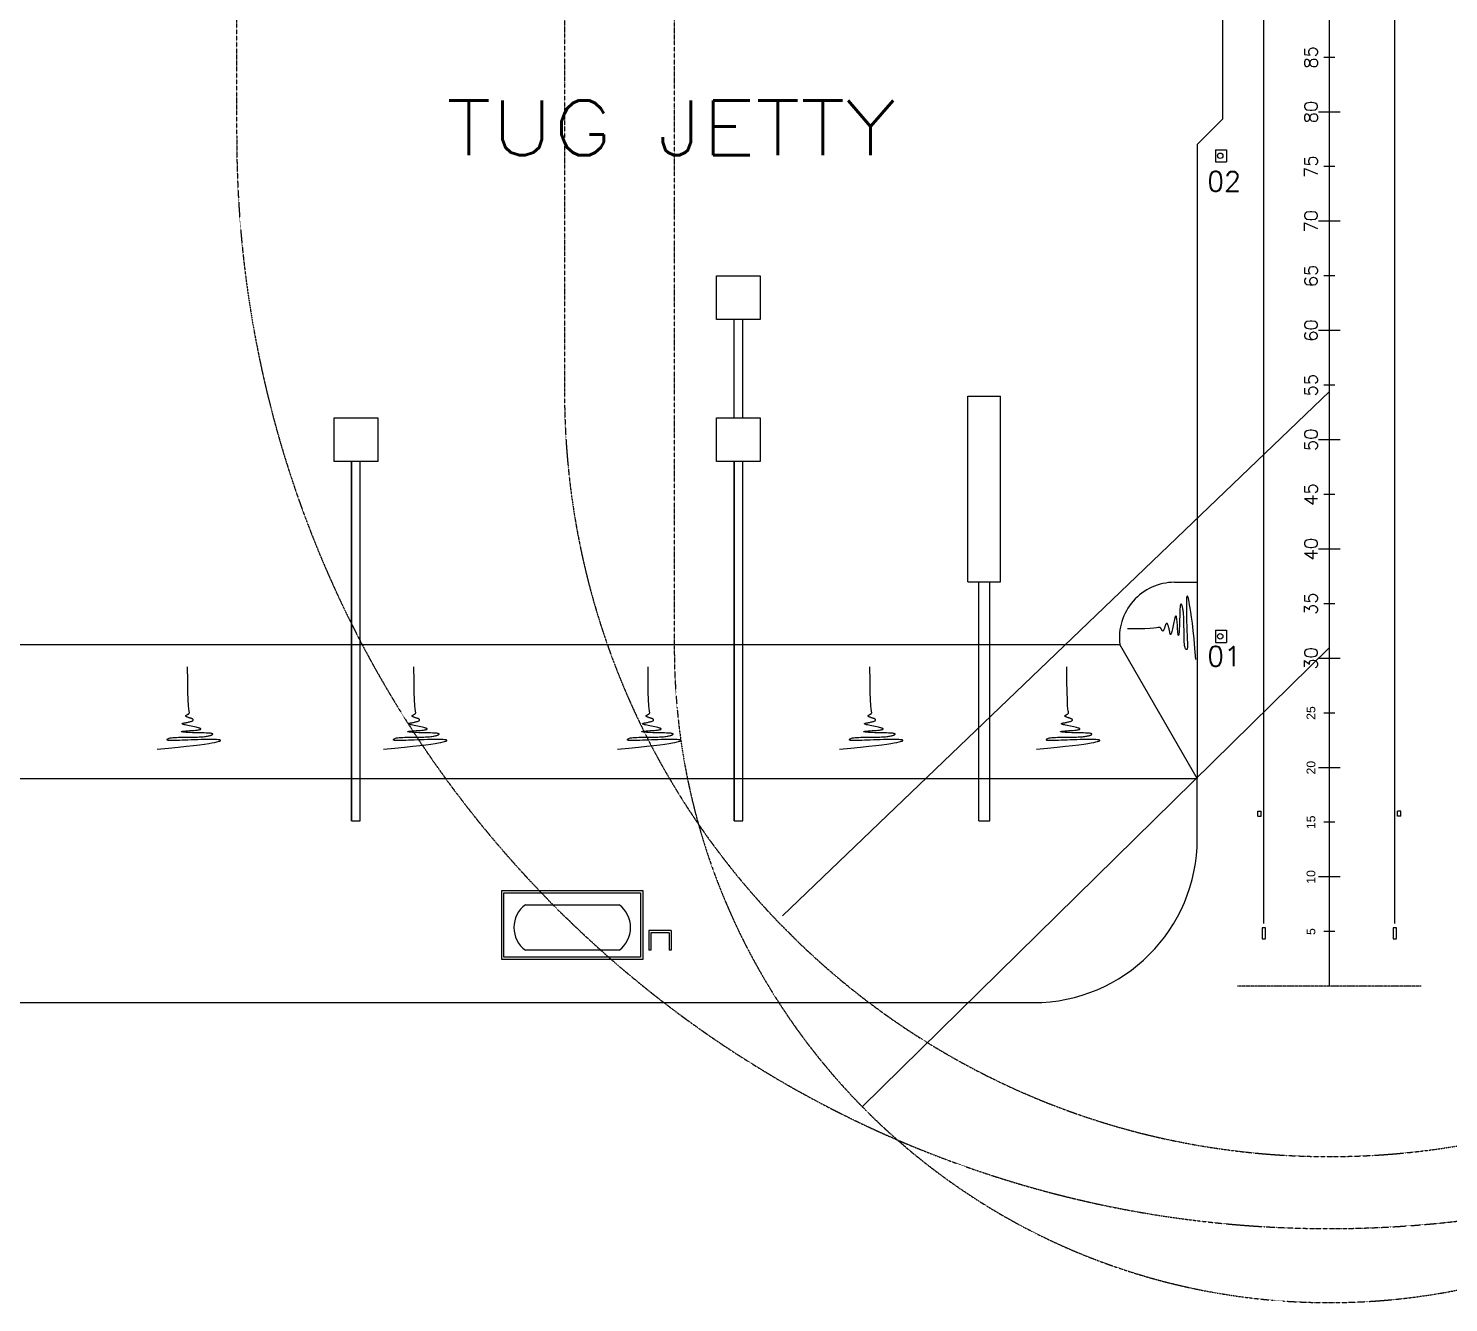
# Model space of a CAD drawing. Header units: inches. Extents: x 2621776591 to 2623670951, y 363331607 to 364354604.
# Drawn here: x 2622425366 to 2622555345, y 363483658 to 363600260 of the extents above; entities that cross this region are included whole.
import ezdxf
from ezdxf.enums import TextEntityAlignment as Align

# ---------------------------------------------------------------- set-up
doc = ezdxf.new("R2010")
doc.units = ezdxf.units.IN
doc.header["$MEASUREMENT"] = 0
doc.linetypes.add('BORDERX2', pattern=[3.5, 1, -0.5, 1, -0.5, 0, -0.5])
doc.linetypes.add('DASHED2', pattern=[0.375, 0.25, -0.125])
for name, color, linetype in [('ANCHOR POINT', 7, 'Continuous'), ('BOLLARD', 1, 'Continuous'), ('Bollard Nos.', 7, 'Continuous'), ('BREAKWATER', 2, 'Continuous'), ('DIM', 8, 'Continuous'), ('PIER', 7, 'Continuous'), ('PLAN', 2, 'Continuous'), ('ROAD', 2, 'Continuous'), ('TEXT2', 1, 'Continuous'), ('TEXT3', 6, 'Continuous')]:
    doc.layers.add(name, color=color, linetype=linetype)
doc.layers.add('CRANE', color=7, linetype='Continuous', true_color=0x7f3f7f)
doc.styles.add('ROMANS', font='romans')
doc.styles.get("Standard").update_dxf_attribs({"font": 'arial.ttf'})

# ---------------------------------------------------------------- blocks, each defined once
blk = doc.blocks.new('BOLLARD')
at = {"layer": 'BOLLARD'}
for p, q in [((-430, 557.5), (580, 557.5)), ((-430, 557.5), (-430, -557.5)), ((580, 557.5), (580, -557.5)), ((-430, -557.5), (580, -557.5))]:
    blk.add_line(p, q, dxfattribs=at)
blk.add_circle((0, 0), 250, dxfattribs=at)
blk = doc.blocks.new('A$C6b66f7a2')
at = {"layer": 'BOLLARD'}
for p in [(2622534444, 363588606), (2622534444, 363544630)]:
    blk.add_blockref('BOLLARD', p, dxfattribs=at)
at = {"layer": 'Bollard Nos.', "style": 'ROMANS'}
for s, p in [('02', (2622533258, 363585369)), ('01', (2622533258, 363541909))]:
    blk.add_text(s, height=1800, dxfattribs=at).set_placement(p)

msp = doc.modelspace()

# ---------------------------------------------------------------- linework, layer by layer
at = {"color": 8, "linetype": 'DASHED2', "ltscale": 5}
msp.add_line((2622552842.6, 363512609.7, 0), (2622536026, 363512609.7, 0), dxfattribs=at)
at = {"color": 8, "elevation": 0}
for points in [[(2622544434.3, 363512609.7), (2622544434.3, 363807609.7)], [(2622544934.3, 363597609.7), (2622543934.3, 363597609.7)], [(2622545434.3, 363592609.7), (2622543434.3, 363592609.7)], [(2622544934.3, 363587609.7), (2622543934.3, 363587609.7)], [(2622545434.3, 363582609.7), (2622543434.3, 363582609.7)], [(2622544934.3, 363577609.7), (2622543934.3, 363577609.7)], [(2622545434.3, 363572609.7), (2622543434.3, 363572609.7)], [(2622544934.3, 363567609.7), (2622543934.3, 363567609.7)], [(2622545434.3, 363562609.7), (2622543434.3, 363562609.7)], [(2622544934.3, 363557609.7), (2622543934.3, 363557609.7)], [(2622545434.3, 363552609.7), (2622543434.3, 363552609.7)], [(2622544934.3, 363547609.7), (2622543934.3, 363547609.7)], [(2622545434.3, 363542609.7), (2622543434.3, 363542609.7)], [(2622544934.3, 363537609.7), (2622543934.3, 363537609.7)], [(2622545434.3, 363532609.7), (2622543434.3, 363532609.7)], [(2622544934.3, 363527609.7), (2622543934.3, 363527609.7)], [(2622545434.3, 363522609.7), (2622543434.3, 363522609.7)], [(2622544934.3, 363517609.7), (2622543934.3, 363517609.7)]]:
    msp.add_lwpolyline(points, dxfattribs=at)
at = {"layer": 'ANCHOR POINT'}
for p, q in [((2622537899.3, 363528179), (2622537899.3, 363528629)), ((2622537899.3, 363528629), (2622538199.3, 363528629)), ((2622537899.3, 363528179), (2622538199.3, 363528179)), ((2622538199.3, 363528179), (2622538199.3, 363528629)), ((2622550969.3, 363528629), (2622550669.3, 363528629)), ((2622550669.3, 363528179), (2622550669.3, 363528629)), ((2622550969.3, 363528179), (2622550669.3, 363528179)), ((2622550969.3, 363528179), (2622550969.3, 363528629))]:
    msp.add_line(p, q, dxfattribs=at)
at = {"layer": 'BREAKWATER'}
for p, q in [((2622530258.1, 363549572.6), (2622532343.8, 363549572.6)), ((2622236109.2, 363543885.5), (2622525258.1, 363543885.5)), ((2622532340.2, 363531617.1), (2622525258.1, 363543885.5)), ((2622295343.8, 363531613.7), (2622532340.2, 363531617.1))]:
    msp.add_line(p, q, dxfattribs=at)
for points in [[(2622532225.4, 363542509.9), (2622532135.1, 363543526), (2622532049, 363544411.3), (2622531967.6, 363545175.5), (2622531891.3, 363545828.3), (2622531820.6, 363546379.6), (2622531756, 363546838.9), (2622531697.9, 363547216.1), (2622531647, 363547521), (2622531603.3, 363547762.7), (2622531566.3, 363547949.1), (2622531535.1, 363548087.2), (2622531508.7, 363548184.3), (2622531486.3, 363548247.7), (2622531467, 363548284.5), (2622531450, 363548302), (2622531434.2, 363548307.3), (2622531419, 363548305.8), (2622531404.6, 363548295), (2622531391, 363548270.4), (2622531378.7, 363548227.7), (2622531367.8, 363548162.5), (2622531358.6, 363548070.3), (2622531351.3, 363547946.7), (2622531346.2, 363547787.4), (2622531343.5, 363547589.7), (2622531343.1, 363547358.1), (2622531344.8, 363547099), (2622531348.4, 363546818.8), (2622531353.9, 363546523.8), (2622531361, 363546220.3), (2622531369.6, 363545914.8), (2622531379.4, 363545613.4), (2622531390.4, 363545322), (2622531401.8, 363545043.7), (2622531413.1, 363544780.8), (2622531423.6, 363544535.8), (2622531432.7, 363544311.2), (2622531439.7, 363544109.4), (2622531444, 363543932.8), (2622531444.9, 363543783.9), (2622531441.9, 363543664.2), (2622531435.3, 363543571.7), (2622531425.3, 363543503.5), (2622531412.4, 363543456.4), (2622531396.8, 363543427.7), (2622531379, 363543414.3), (2622531359.2, 363543413.3), (2622531337.8, 363543421.7), (2622531315.2, 363543437.5), (2622531292, 363543462.2), (2622531268.6, 363543498.2), (2622531245.7, 363543548), (2622531223.9, 363543613.9), (2622531203.6, 363543698.5), (2622531185.5, 363543804.2), (2622531170.2, 363543933.3), (2622531158, 363544087.2), (2622531148.7, 363544262.2), (2622531141.8, 363544453.6), (2622531136.8, 363544656.7), (2622531133.3, 363544866.6), (2622531130.8, 363545078.7), (2622531128.9, 363545288.2), (2622531127.1, 363545490.3), (2622531124.9, 363545681.2), (2622531122.3, 363545860.5), (2622531118.9, 363546028.6), (2622531114.6, 363546186.1), (2622531109.2, 363546333.6), (2622531102.5, 363546471.4), (2622531094.3, 363546600.2), (2622531084.5, 363546720.4), (2622531072.9, 363546832.4), (2622531059.8, 363546936.4), (2622531045.4, 363547032.3), (2622531030.1, 363547120.3), (2622531014.2, 363547200.3), (2622530997.9, 363547272.4), (2622530981.6, 363547336.5), (2622530965.7, 363547392.8), (2622530950.2, 363547441.2), (2622530935.3, 363547482.1), (2622530920.8, 363547515.8), (2622530906.7, 363547542.6), (2622530892.8, 363547562.7), (2622530879.1, 363547576.6), (2622530865.4, 363547584.5), (2622530851.8, 363547586.8), (2622530838.1, 363547583.1), (2622530824.5, 363547571.1), (2622530811.3, 363547547.6), (2622530798.6, 363547509.5), (2622530786.6, 363547453.8), (2622530775.7, 363547377.5), (2622530765.9, 363547277.4), (2622530757.5, 363547150.5), (2622530750.6, 363546995.2), (2622530744.9, 363546815.5), (2622530739.9, 363546616.8), (2622530735.2, 363546404.7), (2622530730.4, 363546184.5), (2622530725, 363545961.8), (2622530718.6, 363545742), (2622530710.7, 363545530.6), (2622530701, 363545332.9), (2622530689.7, 363545153.9), (2622530677.1, 363544998.3), (2622530663.4, 363544871.2), (2622530649, 363544777.2), (2622530634.1, 363544721.2), (2622530619, 363544708.1), (2622530604, 363544742.7), (2622530589.3, 363544827.2), (2622530574.9, 363544953.9), (2622530560.8, 363545112.4), (2622530547, 363545292.1), (2622530533.4, 363545482.8), (2622530520, 363545674), (2622530506.7, 363545855.3), (2622530493.6, 363546016.4), (2622530480.5, 363546149.1), (2622530467.4, 363546254.3), (2622530454.4, 363546335.3), (2622530441.4, 363546395.3), (2622530428.4, 363546437.5), (2622530415.4, 363546465.2), (2622530402.4, 363546481.6), (2622530389.3, 363546489.9), (2622530376.1, 363546492.4), (2622530362.5, 363546487.7), (2622530348.2, 363546473.5), (2622530332.6, 363546447.4), (2622530315.5, 363546407.2), (2622530296.5, 363546350.4), (2622530275.1, 363546274.8), (2622530251.1, 363546177.9), (2622530224.3, 363546059), (2622530195.2, 363545922.5), (2622530164.5, 363545774.5), (2622530133.2, 363545621), (2622530101.9, 363545468), (2622530071.5, 363545321.4), (2622530042.6, 363545187.3), (2622530016.2, 363545071.7), (2622529992.7, 363544979.2), (2622529972.1, 363544908.4), (2622529954, 363544856.9), (2622529938.3, 363544821.9), (2622529924.6, 363544800.8), (2622529912.5, 363544790.9), (2622529902, 363544789.7), (2622529892.5, 363544794.4), (2622529883.9, 363544803), (2622529875.8, 363544815.9), (2622529867.9, 363544833.8), (2622529859.9, 363544857.7), (2622529851.4, 363544888.4), (2622529842.1, 363544927), (2622529831.6, 363544974.1), (2622529819.8, 363545030.8), (2622529806.2, 363545097.3), (2622529791, 363545171.5), (2622529774.6, 363545250.7), (2622529757.2, 363545332.2), (2622529739, 363545413.4), (2622529720.2, 363545491.4), (2622529701.2, 363545563.6), (2622529682.2, 363545627.2), (2622529663.4, 363545680.3), (2622529644.8, 363545723), (2622529626.5, 363545756.1), (2622529608.6, 363545780.6), (2622529591, 363545797.3), (2622529573.9, 363545806.9), (2622529557.1, 363545810.5), (2622529540.9, 363545808.8), (2622529525.1, 363545802.4), (2622529509.6, 363545791.5), (2622529494.4, 363545775.8), (2622529479.2, 363545755.1), (2622529464, 363545729.4), (2622529448.5, 363545698.4), (2622529432.7, 363545661.9), (2622529416.4, 363545619.8), (2622529399.6, 363545572.3), (2622529382.3, 363545520.7), (2622529364.7, 363545466.6), (2622529347.1, 363545411.9), (2622529329.5, 363545358.1), (2622529312.3, 363545307), (2622529295.5, 363545260.2), (2622529279.4, 363545219.4), (2622529264, 363545185.9), (2622529249.5, 363545159.5), (2622529235.6, 363545139.7), (2622529222.4, 363545125.7), (2622529209.8, 363545117), (2622529197.7, 363545113), (2622529186, 363545113.1), (2622529174.7, 363545116.7), (2622529163.6, 363545123.2), (2622529152.7, 363545132.8), (2622529141.6, 363545145.4), (2622529130.1, 363545161.1), (2622529117.9, 363545180.1), (2622529105, 363545202.4), (2622529090.9, 363545228), (2622529075.5, 363545257.2), (2622529058.6, 363545289.6), (2622529039.8, 363545323.7), (2622529018.9, 363545357.3), (2622528995.7, 363545388.6), (2622528969.7, 363545415.5), (2622528940.9, 363545436.2), (2622528908.8, 363545448.5), (2622528873.2, 363545450.6), (2622528829, 363545441.3), (2622528751.9, 363545422.9), (2622528612.5, 363545398.6), (2622528381.7, 363545371.7), (2622528030.3, 363545345.2), (2622527529.1, 363545322.4), (2622526848.7, 363545306.5), (2622525960.1, 363545300.6)], [(2622437157.6, 363534305.2), (2622438173.7, 363534395.5), (2622439059, 363534481.6), (2622439823.2, 363534563), (2622440476.1, 363534639.3), (2622441027.3, 363534710), (2622441486.6, 363534774.6), (2622441863.9, 363534832.6), (2622442168.7, 363534883.6), (2622442410.5, 363534927.3), (2622442596.8, 363534964.3), (2622442734.9, 363534995.5), (2622442832.1, 363535021.9), (2622442895.4, 363535044.3), (2622442932.2, 363535063.5), (2622442949.7, 363535080.6), (2622442955, 363535096.4), (2622442953.5, 363535111.5), (2622442942.7, 363535126), (2622442918.1, 363535139.5), (2622442875.5, 363535151.9), (2622442810.2, 363535162.8), (2622442718, 363535172), (2622442594.5, 363535179.3), (2622442435.1, 363535184.4), (2622442237.4, 363535187.1), (2622442005.8, 363535187.5), (2622441746.7, 363535185.8), (2622441466.5, 363535182.1), (2622441171.5, 363535176.7), (2622440868, 363535169.6), (2622440562.5, 363535161), (2622440261.1, 363535151.1), (2622439969.8, 363535140.2), (2622439691.4, 363535128.7), (2622439428.5, 363535117.4), (2622439183.5, 363535106.9), (2622438958.9, 363535097.9), (2622438757.1, 363535090.9), (2622438580.5, 363535086.6), (2622438431.6, 363535085.7), (2622438312, 363535088.7), (2622438219.5, 363535095.3), (2622438151.2, 363535105.3), (2622438104.1, 363535118.2), (2622438075.4, 363535133.8), (2622438062, 363535151.6), (2622438061, 363535171.4), (2622438069.4, 363535192.8), (2622438085.2, 363535215.4), (2622438109.9, 363535238.6), (2622438145.9, 363535262), (2622438195.7, 363535284.9), (2622438261.7, 363535306.7), (2622438346.3, 363535327), (2622438451.9, 363535345), (2622438581, 363535360.4), (2622438734.9, 363535372.5), (2622438909.9, 363535381.9), (2622439101.3, 363535388.8), (2622439304.4, 363535393.8), (2622439514.4, 363535397.3), (2622439726.5, 363535399.8), (2622439935.9, 363535401.7), (2622440138.1, 363535403.5), (2622440328.9, 363535405.6), (2622440508.2, 363535408.3), (2622440676.3, 363535411.7), (2622440833.9, 363535416), (2622440981.3, 363535421.4), (2622441119.1, 363535428.1), (2622441247.9, 363535436.2), (2622441368.1, 363535446.1), (2622441480.1, 363535457.7), (2622441584.1, 363535470.8), (2622441680.1, 363535485.2), (2622441768, 363535500.5), (2622441848, 363535516.4), (2622441920.1, 363535532.7), (2622441984.2, 363535548.9), (2622442040.5, 363535564.9), (2622442089, 363535580.3), (2622442129.9, 363535595.3), (2622442163.5, 363535609.7), (2622442190.3, 363535623.9), (2622442210.5, 363535637.8), (2622442224.3, 363535651.5), (2622442232.2, 363535665.1), (2622442234.5, 363535678.8), (2622442230.9, 363535692.5), (2622442218.8, 363535706.1), (2622442195.3, 363535719.3), (2622442157.2, 363535732), (2622442101.5, 363535743.9), (2622442025.2, 363535754.9), (2622441925.1, 363535764.7), (2622441798.3, 363535773.1), (2622441642.9, 363535780), (2622441463.2, 363535785.7), (2622441264.6, 363535790.6), (2622441052.4, 363535795.3), (2622440832.3, 363535800.2), (2622440609.5, 363535805.6), (2622440389.7, 363535812), (2622440178.3, 363535819.9), (2622439980.6, 363535829.6), (2622439801.6, 363535840.9), (2622439646.1, 363535853.5), (2622439518.9, 363535867.2), (2622439424.9, 363535881.6), (2622439368.9, 363535896.5), (2622439355.8, 363535911.6), (2622439390.4, 363535926.6), (2622439475, 363535941.3), (2622439601.7, 363535955.7), (2622439760.1, 363535969.7), (2622439939.8, 363535983.6), (2622440130.5, 363535997.1), (2622440321.7, 363536010.6), (2622440503.1, 363536023.8), (2622440664.1, 363536037), (2622440796.8, 363536050.1), (2622440902, 363536063.2), (2622440983, 363536076.2), (2622441043, 363536089.2), (2622441085.2, 363536102.2), (2622441112.9, 363536115.2), (2622441129.3, 363536128.2), (2622441137.6, 363536141.3), (2622441140.1, 363536154.4), (2622441135.4, 363536168), (2622441121.2, 363536182.4), (2622441095.1, 363536198), (2622441054.9, 363536215.1), (2622440998.1, 363536234.1), (2622440922.5, 363536255.4), (2622440825.7, 363536279.4), (2622440706.7, 363536306.3), (2622440570.2, 363536335.4), (2622440422.2, 363536366), (2622440268.7, 363536397.4), (2622440115.7, 363536428.7), (2622439969.1, 363536459.1), (2622439835, 363536488), (2622439719.4, 363536514.4), (2622439626.9, 363536537.9), (2622439556.1, 363536558.5), (2622439504.6, 363536576.5), (2622439469.6, 363536592.3), (2622439448.5, 363536606), (2622439438.6, 363536618), (2622439437.4, 363536628.6), (2622439442.1, 363536638.1), (2622439450.7, 363536646.7), (2622439463.6, 363536654.8), (2622439481.5, 363536662.7), (2622439505.4, 363536670.7), (2622439536.2, 363536679.2), (2622439574.7, 363536688.5), (2622439621.8, 363536698.9), (2622439678.5, 363536710.8), (2622439745, 363536724.4), (2622439819.2, 363536739.5), (2622439898.4, 363536756), (2622439980, 363536773.4), (2622440061.1, 363536791.6), (2622440139.1, 363536810.3), (2622440211.3, 363536829.4), (2622440275, 363536848.4), (2622440328, 363536867.2), (2622440370.7, 363536885.8), (2622440403.8, 363536904), (2622440428.3, 363536922), (2622440445, 363536939.5), (2622440454.7, 363536956.7), (2622440458.2, 363536973.4), (2622440456.5, 363536989.7), (2622440450.1, 363537005.5), (2622440439.2, 363537021), (2622440423.5, 363537036.2), (2622440402.9, 363537051.4), (2622440377.1, 363537066.6), (2622440346.1, 363537082.1), (2622440309.6, 363537097.9), (2622440267.6, 363537114.1), (2622440220, 363537131), (2622440168.4, 363537148.3), (2622440114.4, 363537165.9), (2622440059.6, 363537183.5), (2622440005.8, 363537201.1), (2622439954.7, 363537218.3), (2622439907.9, 363537235.1), (2622439867.1, 363537251.2), (2622439833.6, 363537266.6), (2622439807.2, 363537281.1), (2622439787.4, 363537294.9), (2622439773.4, 363537308.2), (2622439764.7, 363537320.8), (2622439760.7, 363537332.9), (2622439760.8, 363537344.6), (2622439764.4, 363537355.9), (2622439771, 363537366.9), (2622439780.5, 363537377.9), (2622439793.1, 363537389), (2622439808.8, 363537400.5), (2622439827.8, 363537412.6), (2622439850.1, 363537425.6), (2622439875.8, 363537439.7), (2622439904.9, 363537455.1), (2622439937.4, 363537472), (2622439971.4, 363537490.8), (2622440005, 363537511.7), (2622440036.3, 363537534.9), (2622440063.2, 363537560.9), (2622440083.9, 363537589.7), (2622440096.2, 363537621.8), (2622440098.3, 363537657.4), (2622440089, 363537704), (2622440070.5, 363537798.3), (2622440045.9, 363537984.2), (2622440018.4, 363538305.7), (2622439990.9, 363538806.6), (2622439966.7, 363539530.8), (2622439948.7, 363540522.4), (2622439940.1, 363541825.1)], [(2622457873.6, 363534305.2), (2622458889.8, 363534395.5), (2622459775, 363534481.6), (2622460539.2, 363534563), (2622461192.1, 363534639.3), (2622461743.3, 363534710), (2622462202.7, 363534774.6), (2622462579.9, 363534832.6), (2622462884.7, 363534883.6), (2622463126.5, 363534927.3), (2622463312.8, 363534964.3), (2622463451, 363534995.5), (2622463548.1, 363535021.9), (2622463611.4, 363535044.3), (2622463648.2, 363535063.5), (2622463665.7, 363535080.6), (2622463671, 363535096.4), (2622463669.5, 363535111.5), (2622463658.7, 363535126), (2622463634.2, 363535139.5), (2622463591.5, 363535151.9), (2622463526.2, 363535162.8), (2622463434, 363535172), (2622463310.5, 363535179.3), (2622463151.1, 363535184.4), (2622462953.4, 363535187.1), (2622462721.8, 363535187.5), (2622462462.8, 363535185.8), (2622462182.6, 363535182.1), (2622461887.5, 363535176.7), (2622461584.1, 363535169.6), (2622461278.5, 363535161), (2622460977.2, 363535151.1), (2622460685.8, 363535140.2), (2622460407.4, 363535128.7), (2622460144.5, 363535117.4), (2622459899.5, 363535106.9), (2622459674.9, 363535097.9), (2622459473.1, 363535090.9), (2622459296.5, 363535086.6), (2622459147.6, 363535085.7), (2622459028, 363535088.7), (2622458935.5, 363535095.3), (2622458867.2, 363535105.3), (2622458820.2, 363535118.2), (2622458791.4, 363535133.8), (2622458778, 363535151.6), (2622458777, 363535171.4), (2622458785.4, 363535192.8), (2622458801.2, 363535215.4), (2622458825.9, 363535238.6), (2622458861.9, 363535262), (2622458911.7, 363535284.9), (2622458977.7, 363535306.7), (2622459062.3, 363535327), (2622459167.9, 363535345), (2622459297.1, 363535360.4), (2622459450.9, 363535372.5), (2622459625.9, 363535381.9), (2622459817.3, 363535388.8), (2622460020.4, 363535393.8), (2622460230.4, 363535397.3), (2622460442.5, 363535399.8), (2622460652, 363535401.7), (2622460854.1, 363535403.5), (2622461045, 363535405.6), (2622461224.2, 363535408.3), (2622461392.4, 363535411.7), (2622461549.9, 363535416), (2622461697.3, 363535421.4), (2622461835.2, 363535428.1), (2622461963.9, 363535436.2), (2622462084.1, 363535446.1), (2622462196.1, 363535457.7), (2622462300.1, 363535470.8), (2622462396.1, 363535485.2), (2622462484, 363535500.5), (2622462564.1, 363535516.4), (2622462636.1, 363535532.7), (2622462700.3, 363535548.9), (2622462756.5, 363535564.9), (2622462805, 363535580.3), (2622462845.9, 363535595.3), (2622462879.6, 363535609.7), (2622462906.3, 363535623.9), (2622462926.5, 363535637.8), (2622462940.4, 363535651.5), (2622462948.3, 363535665.1), (2622462950.5, 363535678.8), (2622462946.9, 363535692.5), (2622462934.8, 363535706.1), (2622462911.3, 363535719.3), (2622462873.2, 363535732), (2622462817.6, 363535743.9), (2622462741.2, 363535754.9), (2622462641.2, 363535764.7), (2622462514.3, 363535773.1), (2622462359, 363535780), (2622462179.2, 363535785.7), (2622461980.6, 363535790.6), (2622461768.4, 363535795.3), (2622461548.3, 363535800.2), (2622461325.6, 363535805.6), (2622461105.8, 363535812), (2622460894.3, 363535819.9), (2622460696.6, 363535829.6), (2622460517.6, 363535840.9), (2622460362.1, 363535853.5), (2622460234.9, 363535867.2), (2622460140.9, 363535881.6), (2622460084.9, 363535896.5), (2622460071.8, 363535911.6), (2622460106.4, 363535926.6), (2622460191, 363535941.3), (2622460317.7, 363535955.7), (2622460476.1, 363535969.7), (2622460655.9, 363535983.6), (2622460846.5, 363535997.1), (2622461037.7, 363536010.6), (2622461219.1, 363536023.8), (2622461380.1, 363536037), (2622461512.8, 363536050.1), (2622461618, 363536063.2), (2622461699, 363536076.2), (2622461759, 363536089.2), (2622461801.2, 363536102.2), (2622461828.9, 363536115.2), (2622461845.3, 363536128.2), (2622461853.6, 363536141.3), (2622461856.1, 363536154.4), (2622461851.4, 363536168), (2622461837.2, 363536182.4), (2622461811.2, 363536198), (2622461770.9, 363536215.1), (2622461714.1, 363536234.1), (2622461638.5, 363536255.4), (2622461541.7, 363536279.4), (2622461422.7, 363536306.3), (2622461286.2, 363536335.4), (2622461138.3, 363536366), (2622460984.7, 363536397.4), (2622460831.7, 363536428.7), (2622460685.1, 363536459.1), (2622460551.1, 363536488), (2622460435.5, 363536514.4), (2622460342.9, 363536537.9), (2622460272.2, 363536558.5), (2622460220.6, 363536576.5), (2622460185.6, 363536592.3), (2622460164.5, 363536606), (2622460154.7, 363536618), (2622460153.4, 363536628.6), (2622460158.1, 363536638.1), (2622460166.8, 363536646.7), (2622460179.6, 363536654.8), (2622460197.5, 363536662.7), (2622460221.4, 363536670.7), (2622460252.2, 363536679.2), (2622460290.7, 363536688.5), (2622460337.9, 363536698.9), (2622460394.5, 363536710.8), (2622460461, 363536724.4), (2622460535.2, 363536739.5), (2622460614.5, 363536756), (2622460696, 363536773.4), (2622460777.1, 363536791.6), (2622460855.1, 363536810.3), (2622460927.3, 363536829.4), (2622460991, 363536848.4), (2622461044, 363536867.2), (2622461086.7, 363536885.8), (2622461119.9, 363536904), (2622461144.3, 363536922), (2622461161, 363536939.5), (2622461170.7, 363536956.7), (2622461174.2, 363536973.4), (2622461172.5, 363536989.7), (2622461166.2, 363537005.5), (2622461155.2, 363537021), (2622461139.5, 363537036.2), (2622461118.9, 363537051.4), (2622461093.1, 363537066.6), (2622461062.1, 363537082.1), (2622461025.7, 363537097.9), (2622460983.6, 363537114.1), (2622460936, 363537131), (2622460884.4, 363537148.3), (2622460830.4, 363537165.9), (2622460775.6, 363537183.5), (2622460721.8, 363537201.1), (2622460670.7, 363537218.3), (2622460623.9, 363537235.1), (2622460583.1, 363537251.2), (2622460549.6, 363537266.6), (2622460523.3, 363537281.1), (2622460503.4, 363537294.9), (2622460489.4, 363537308.2), (2622460480.7, 363537320.8), (2622460476.7, 363537332.9), (2622460476.8, 363537344.6), (2622460480.4, 363537355.9), (2622460487, 363537366.9), (2622460496.5, 363537377.9), (2622460509.1, 363537389), (2622460524.8, 363537400.5), (2622460543.8, 363537412.6), (2622460566.1, 363537425.6), (2622460591.8, 363537439.7), (2622460621, 363537455.1), (2622460653.4, 363537472), (2622460687.4, 363537490.8), (2622460721, 363537511.7), (2622460752.3, 363537534.9), (2622460779.3, 363537560.9), (2622460799.9, 363537589.7), (2622460812.2, 363537621.8), (2622460814.3, 363537657.4), (2622460805, 363537704), (2622460786.5, 363537798.3), (2622460761.9, 363537984.2), (2622460734.4, 363538305.7), (2622460706.9, 363538806.6), (2622460682.7, 363539530.8), (2622460664.7, 363540522.4), (2622460656.1, 363541825.1)], [(2622479290.2, 363534305.2), (2622480306.3, 363534395.5), (2622481191.6, 363534481.6), (2622481955.8, 363534563), (2622482608.6, 363534639.3), (2622483159.8, 363534710), (2622483619.2, 363534774.6), (2622483996.4, 363534832.6), (2622484301.2, 363534883.6), (2622484543, 363534927.3), (2622484729.4, 363534964.3), (2622484867.5, 363534995.5), (2622484964.6, 363535021.9), (2622485028, 363535044.3), (2622485064.8, 363535063.5), (2622485082.2, 363535080.6), (2622485087.6, 363535096.4), (2622485086.1, 363535111.5), (2622485075.2, 363535126), (2622485050.7, 363535139.5), (2622485008, 363535151.9), (2622484942.8, 363535162.8), (2622484850.6, 363535172), (2622484727, 363535179.3), (2622484567.7, 363535184.4), (2622484369.9, 363535187.1), (2622484138.4, 363535187.5), (2622483879.3, 363535185.8), (2622483599.1, 363535182.1), (2622483304.1, 363535176.7), (2622483000.6, 363535169.6), (2622482695, 363535161), (2622482393.7, 363535151.1), (2622482102.3, 363535140.2), (2622481823.9, 363535128.7), (2622481561.1, 363535117.4), (2622481316.1, 363535106.9), (2622481091.5, 363535097.9), (2622480889.6, 363535090.9), (2622480713.1, 363535086.6), (2622480564.2, 363535085.7), (2622480444.5, 363535088.7), (2622480352, 363535095.3), (2622480283.7, 363535105.3), (2622480236.7, 363535118.2), (2622480208, 363535133.8), (2622480194.6, 363535151.6), (2622480193.6, 363535171.4), (2622480202, 363535192.8), (2622480217.8, 363535215.4), (2622480242.4, 363535238.6), (2622480278.5, 363535262), (2622480328.2, 363535284.9), (2622480394.2, 363535306.7), (2622480478.8, 363535327), (2622480584.5, 363535345), (2622480713.6, 363535360.4), (2622480867.4, 363535372.5), (2622481042.5, 363535381.9), (2622481233.9, 363535388.8), (2622481436.9, 363535393.8), (2622481646.9, 363535397.3), (2622481859, 363535399.8), (2622482068.5, 363535401.7), (2622482270.6, 363535403.5), (2622482461.5, 363535405.6), (2622482640.7, 363535408.3), (2622482808.9, 363535411.7), (2622482966.4, 363535416), (2622483113.9, 363535421.4), (2622483251.7, 363535428.1), (2622483380.5, 363535436.2), (2622483500.6, 363535446.1), (2622483612.7, 363535457.7), (2622483716.7, 363535470.8), (2622483812.6, 363535485.2), (2622483900.6, 363535500.5), (2622483980.6, 363535516.4), (2622484052.6, 363535532.7), (2622484116.8, 363535548.9), (2622484173.1, 363535564.9), (2622484221.5, 363535580.3), (2622484262.4, 363535595.3), (2622484296.1, 363535609.7), (2622484322.9, 363535623.9), (2622484343, 363535637.8), (2622484356.9, 363535651.5), (2622484364.8, 363535665.1), (2622484367.1, 363535678.8), (2622484363.4, 363535692.5), (2622484351.4, 363535706.1), (2622484327.8, 363535719.3), (2622484289.8, 363535732), (2622484234.1, 363535743.9), (2622484157.8, 363535754.9), (2622484057.7, 363535764.7), (2622483930.8, 363535773.1), (2622483775.5, 363535780), (2622483595.8, 363535785.7), (2622483397.1, 363535790.6), (2622483185, 363535795.3), (2622482964.8, 363535800.2), (2622482742.1, 363535805.6), (2622482522.3, 363535812), (2622482310.9, 363535819.9), (2622482113.2, 363535829.6), (2622481934.1, 363535840.9), (2622481778.6, 363535853.5), (2622481651.4, 363535867.2), (2622481557.5, 363535881.6), (2622481501.5, 363535896.5), (2622481488.4, 363535911.6), (2622481522.9, 363535926.6), (2622481607.5, 363535941.3), (2622481734.2, 363535955.7), (2622481892.6, 363535969.7), (2622482072.4, 363535983.6), (2622482263.1, 363535997.1), (2622482454.3, 363536010.6), (2622482635.6, 363536023.8), (2622482796.7, 363536037), (2622482929.3, 363536050.1), (2622483034.6, 363536063.2), (2622483115.5, 363536076.2), (2622483175.5, 363536089.2), (2622483217.8, 363536102.2), (2622483245.5, 363536115.2), (2622483261.8, 363536128.2), (2622483270.1, 363536141.3), (2622483272.7, 363536154.4), (2622483268, 363536168), (2622483253.8, 363536182.4), (2622483227.7, 363536198), (2622483187.4, 363536215.1), (2622483130.7, 363536234.1), (2622483055, 363536255.4), (2622482958.2, 363536279.4), (2622482839.3, 363536306.3), (2622482702.8, 363536335.4), (2622482554.8, 363536366), (2622482401.3, 363536397.4), (2622482248.2, 363536428.7), (2622482101.7, 363536459.1), (2622481967.6, 363536488), (2622481852, 363536514.4), (2622481759.4, 363536537.9), (2622481688.7, 363536558.5), (2622481637.2, 363536576.5), (2622481602.2, 363536592.3), (2622481581.1, 363536606), (2622481571.2, 363536618), (2622481570, 363536628.6), (2622481574.7, 363536638.1), (2622481583.3, 363536646.7), (2622481596.1, 363536654.8), (2622481614.1, 363536662.7), (2622481638, 363536670.7), (2622481668.7, 363536679.2), (2622481707.2, 363536688.5), (2622481754.4, 363536698.9), (2622481811.1, 363536710.8), (2622481877.6, 363536724.4), (2622481951.8, 363536739.5), (2622482031, 363536756), (2622482112.5, 363536773.4), (2622482193.6, 363536791.6), (2622482271.6, 363536810.3), (2622482343.8, 363536829.4), (2622482407.5, 363536848.4), (2622482460.6, 363536867.2), (2622482503.2, 363536885.8), (2622482536.4, 363536904), (2622482560.9, 363536922), (2622482577.5, 363536939.5), (2622482587.2, 363536956.7), (2622482590.8, 363536973.4), (2622482589, 363536989.7), (2622482582.7, 363537005.5), (2622482571.8, 363537021), (2622482556.1, 363537036.2), (2622482535.4, 363537051.4), (2622482509.7, 363537066.6), (2622482478.6, 363537082.1), (2622482442.2, 363537097.9), (2622482400.1, 363537114.1), (2622482352.6, 363537131), (2622482301, 363537148.3), (2622482246.9, 363537165.9), (2622482192.2, 363537183.5), (2622482138.4, 363537201.1), (2622482087.2, 363537218.3), (2622482040.4, 363537235.1), (2622481999.6, 363537251.2), (2622481966.2, 363537266.6), (2622481939.8, 363537281.1), (2622481919.9, 363537294.9), (2622481906, 363537308.2), (2622481897.3, 363537320.8), (2622481893.3, 363537332.9), (2622481893.4, 363537344.6), (2622481896.9, 363537355.9), (2622481903.5, 363537366.9), (2622481913, 363537377.9), (2622481925.6, 363537389), (2622481941.4, 363537400.5), (2622481960.3, 363537412.6), (2622481982.6, 363537425.6), (2622482008.3, 363537439.7), (2622482037.5, 363537455.1), (2622482069.9, 363537472), (2622482103.9, 363537490.8), (2622482137.6, 363537511.7), (2622482168.8, 363537534.9), (2622482195.8, 363537560.9), (2622482216.4, 363537589.7), (2622482228.8, 363537621.8), (2622482230.8, 363537657.4), (2622482221.5, 363537704), (2622482203, 363537798.3), (2622482178.5, 363537984.2), (2622482150.9, 363538305.7), (2622482123.5, 363538806.6), (2622482099.2, 363539530.8), (2622482081.2, 363540522.4), (2622482072.6, 363541825.1)], [(2622499605.9, 363534305.2), (2622500622, 363534395.5), (2622501507.3, 363534481.6), (2622502271.5, 363534563), (2622502924.3, 363534639.3), (2622503475.5, 363534710), (2622503934.9, 363534774.6), (2622504312.1, 363534832.6), (2622504616.9, 363534883.6), (2622504858.7, 363534927.3), (2622505045.1, 363534964.3), (2622505183.2, 363534995.5), (2622505280.3, 363535021.9), (2622505343.7, 363535044.3), (2622505380.5, 363535063.5), (2622505397.9, 363535080.6), (2622505403.3, 363535096.4), (2622505401.8, 363535111.5), (2622505390.9, 363535126), (2622505366.4, 363535139.5), (2622505323.7, 363535151.9), (2622505258.5, 363535162.8), (2622505166.3, 363535172), (2622505042.7, 363535179.3), (2622504883.4, 363535184.4), (2622504685.6, 363535187.1), (2622504454.1, 363535187.5), (2622504195, 363535185.8), (2622503914.8, 363535182.1), (2622503619.8, 363535176.7), (2622503316.3, 363535169.6), (2622503010.7, 363535161), (2622502709.4, 363535151.1), (2622502418, 363535140.2), (2622502139.6, 363535128.7), (2622501876.8, 363535117.4), (2622501631.8, 363535106.9), (2622501407.2, 363535097.9), (2622501205.3, 363535090.9), (2622501028.8, 363535086.6), (2622500879.9, 363535085.7), (2622500760.2, 363535088.7), (2622500667.7, 363535095.3), (2622500599.4, 363535105.3), (2622500552.4, 363535118.2), (2622500523.7, 363535133.8), (2622500510.3, 363535151.6), (2622500509.3, 363535171.4), (2622500517.7, 363535192.8), (2622500533.5, 363535215.4), (2622500558.1, 363535238.6), (2622500594.2, 363535262), (2622500643.9, 363535284.9), (2622500709.9, 363535306.7), (2622500794.5, 363535327), (2622500900.2, 363535345), (2622501029.3, 363535360.4), (2622501183.1, 363535372.5), (2622501358.2, 363535381.9), (2622501549.6, 363535388.8), (2622501752.6, 363535393.8), (2622501962.6, 363535397.3), (2622502174.7, 363535399.8), (2622502384.2, 363535401.7), (2622502586.3, 363535403.5), (2622502777.2, 363535405.6), (2622502956.4, 363535408.3), (2622503124.6, 363535411.7), (2622503282.1, 363535416), (2622503429.6, 363535421.4), (2622503567.4, 363535428.1), (2622503696.2, 363535436.2), (2622503816.3, 363535446.1), (2622503928.4, 363535457.7), (2622504032.4, 363535470.8), (2622504128.3, 363535485.2), (2622504216.3, 363535500.5), (2622504296.3, 363535516.4), (2622504368.3, 363535532.7), (2622504432.5, 363535548.9), (2622504488.8, 363535564.9), (2622504537.2, 363535580.3), (2622504578.1, 363535595.3), (2622504611.8, 363535609.7), (2622504638.6, 363535623.9), (2622504658.7, 363535637.8), (2622504672.6, 363535651.5), (2622504680.5, 363535665.1), (2622504682.8, 363535678.8), (2622504679.1, 363535692.5), (2622504667.1, 363535706.1), (2622504643.5, 363535719.3), (2622504605.5, 363535732), (2622504549.8, 363535743.9), (2622504473.5, 363535754.9), (2622504373.4, 363535764.7), (2622504246.5, 363535773.1), (2622504091.2, 363535780), (2622503911.5, 363535785.7), (2622503712.8, 363535790.6), (2622503500.7, 363535795.3), (2622503280.5, 363535800.2), (2622503057.8, 363535805.6), (2622502838, 363535812), (2622502626.6, 363535819.9), (2622502428.9, 363535829.6), (2622502249.8, 363535840.9), (2622502094.3, 363535853.5), (2622501967.1, 363535867.2), (2622501873.2, 363535881.6), (2622501817.2, 363535896.5), (2622501804.1, 363535911.6), (2622501838.6, 363535926.6), (2622501923.2, 363535941.3), (2622502049.9, 363535955.7), (2622502208.3, 363535969.7), (2622502388.1, 363535983.6), (2622502578.8, 363535997.1), (2622502770, 363536010.6), (2622502951.3, 363536023.8), (2622503112.4, 363536037), (2622503245, 363536050.1), (2622503350.3, 363536063.2), (2622503431.2, 363536076.2), (2622503491.2, 363536089.2), (2622503533.5, 363536102.2), (2622503561.2, 363536115.2), (2622503577.5, 363536128.2), (2622503585.8, 363536141.3), (2622503588.4, 363536154.4), (2622503583.7, 363536168), (2622503569.5, 363536182.4), (2622503543.4, 363536198), (2622503503.1, 363536215.1), (2622503446.4, 363536234.1), (2622503370.7, 363536255.4), (2622503273.9, 363536279.4), (2622503155, 363536306.3), (2622503018.5, 363536335.4), (2622502870.5, 363536366), (2622502717, 363536397.4), (2622502563.9, 363536428.7), (2622502417.4, 363536459.1), (2622502283.3, 363536488), (2622502167.7, 363536514.4), (2622502075.1, 363536537.9), (2622502004.4, 363536558.5), (2622501952.9, 363536576.5), (2622501917.9, 363536592.3), (2622501896.8, 363536606), (2622501886.9, 363536618), (2622501885.7, 363536628.6), (2622501890.4, 363536638.1), (2622501899, 363536646.7), (2622501911.8, 363536654.8), (2622501929.8, 363536662.7), (2622501953.7, 363536670.7), (2622501984.4, 363536679.2), (2622502022.9, 363536688.5), (2622502070.1, 363536698.9), (2622502126.8, 363536710.8), (2622502193.3, 363536724.4), (2622502267.5, 363536739.5), (2622502346.7, 363536756), (2622502428.2, 363536773.4), (2622502509.3, 363536791.6), (2622502587.3, 363536810.3), (2622502659.5, 363536829.4), (2622502723.2, 363536848.4), (2622502776.3, 363536867.2), (2622502818.9, 363536885.8), (2622502852.1, 363536904), (2622502876.6, 363536922), (2622502893.2, 363536939.5), (2622502902.9, 363536956.7), (2622502906.5, 363536973.4), (2622502904.7, 363536989.7), (2622502898.4, 363537005.5), (2622502887.5, 363537021), (2622502871.8, 363537036.2), (2622502851.1, 363537051.4), (2622502825.4, 363537066.6), (2622502794.3, 363537082.1), (2622502757.9, 363537097.9), (2622502715.8, 363537114.1), (2622502668.3, 363537131), (2622502616.7, 363537148.3), (2622502562.6, 363537165.9), (2622502507.9, 363537183.5), (2622502454.1, 363537201.1), (2622502402.9, 363537218.3), (2622502356.1, 363537235.1), (2622502315.3, 363537251.2), (2622502281.9, 363537266.6), (2622502255.5, 363537281.1), (2622502235.6, 363537294.9), (2622502221.7, 363537308.2), (2622502213, 363537320.8), (2622502209, 363537332.9), (2622502209.1, 363537344.6), (2622502212.6, 363537355.9), (2622502219.2, 363537366.9), (2622502228.7, 363537377.9), (2622502241.3, 363537389), (2622502257.1, 363537400.5), (2622502276, 363537412.6), (2622502298.3, 363537425.6), (2622502324, 363537439.7), (2622502353.2, 363537455.1), (2622502385.6, 363537472), (2622502419.6, 363537490.8), (2622502453.3, 363537511.7), (2622502484.5, 363537534.9), (2622502511.5, 363537560.9), (2622502532.1, 363537589.7), (2622502544.5, 363537621.8), (2622502546.5, 363537657.4), (2622502537.2, 363537704), (2622502518.7, 363537798.3), (2622502494.2, 363537984.2), (2622502466.6, 363538305.7), (2622502439.2, 363538806.6), (2622502414.9, 363539530.8), (2622502396.9, 363540522.4), (2622502388.3, 363541825.1)], [(2622517619.8, 363534305.2), (2622518635.9, 363534395.5), (2622519521.2, 363534481.6), (2622520285.4, 363534563), (2622520938.2, 363534639.3), (2622521489.4, 363534710), (2622521948.8, 363534774.6), (2622522326, 363534832.6), (2622522630.9, 363534883.6), (2622522872.6, 363534927.3), (2622523059, 363534964.3), (2622523197.1, 363534995.5), (2622523294.2, 363535021.9), (2622523357.6, 363535044.3), (2622523394.4, 363535063.5), (2622523411.8, 363535080.6), (2622523417.2, 363535096.4), (2622523415.7, 363535111.5), (2622523404.9, 363535126), (2622523380.3, 363535139.5), (2622523337.6, 363535151.9), (2622523272.4, 363535162.8), (2622523180.2, 363535172), (2622523056.6, 363535179.3), (2622522897.3, 363535184.4), (2622522699.6, 363535187.1), (2622522468, 363535187.5), (2622522208.9, 363535185.8), (2622521928.7, 363535182.1), (2622521633.7, 363535176.7), (2622521330.2, 363535169.6), (2622521024.6, 363535161), (2622520723.3, 363535151.1), (2622520431.9, 363535140.2), (2622520153.6, 363535128.7), (2622519890.7, 363535117.4), (2622519645.7, 363535106.9), (2622519421.1, 363535097.9), (2622519219.3, 363535090.9), (2622519042.7, 363535086.6), (2622518893.8, 363535085.7), (2622518774.1, 363535088.7), (2622518681.6, 363535095.3), (2622518613.3, 363535105.3), (2622518566.3, 363535118.2), (2622518537.6, 363535133.8), (2622518524.2, 363535151.6), (2622518523.2, 363535171.4), (2622518531.6, 363535192.8), (2622518547.4, 363535215.4), (2622518572, 363535238.6), (2622518608.1, 363535262), (2622518657.8, 363535284.9), (2622518723.8, 363535306.7), (2622518808.4, 363535327), (2622518914.1, 363535345), (2622519043.2, 363535360.4), (2622519197.1, 363535372.5), (2622519372.1, 363535381.9), (2622519563.5, 363535388.8), (2622519766.6, 363535393.8), (2622519976.5, 363535397.3), (2622520188.6, 363535399.8), (2622520398.1, 363535401.7), (2622520600.2, 363535403.5), (2622520791.1, 363535405.6), (2622520970.4, 363535408.3), (2622521138.5, 363535411.7), (2622521296, 363535416), (2622521443.5, 363535421.4), (2622521581.3, 363535428.1), (2622521710.1, 363535436.2), (2622521830.2, 363535446.1), (2622521942.3, 363535457.7), (2622522046.3, 363535470.8), (2622522142.2, 363535485.2), (2622522230.2, 363535500.5), (2622522310.2, 363535516.4), (2622522382.3, 363535532.7), (2622522446.4, 363535548.9), (2622522502.7, 363535564.9), (2622522551.1, 363535580.3), (2622522592, 363535595.3), (2622522625.7, 363535609.7), (2622522652.5, 363535623.9), (2622522672.6, 363535637.8), (2622522686.5, 363535651.5), (2622522694.4, 363535665.1), (2622522696.7, 363535678.8), (2622522693, 363535692.5), (2622522681, 363535706.1), (2622522657.4, 363535719.3), (2622522619.4, 363535732), (2622522563.7, 363535743.9), (2622522487.4, 363535754.9), (2622522387.3, 363535764.7), (2622522260.4, 363535773.1), (2622522105.1, 363535780), (2622521925.4, 363535785.7), (2622521726.7, 363535790.6), (2622521514.6, 363535795.3), (2622521294.4, 363535800.2), (2622521071.7, 363535805.6), (2622520851.9, 363535812), (2622520640.5, 363535819.9), (2622520442.8, 363535829.6), (2622520263.7, 363535840.9), (2622520108.2, 363535853.5), (2622519981.1, 363535867.2), (2622519887.1, 363535881.6), (2622519831.1, 363535896.5), (2622519818, 363535911.6), (2622519852.6, 363535926.6), (2622519937.1, 363535941.3), (2622520063.8, 363535955.7), (2622520222.2, 363535969.7), (2622520402, 363535983.6), (2622520592.7, 363535997.1), (2622520783.9, 363536010.6), (2622520965.2, 363536023.8), (2622521126.3, 363536037), (2622521259, 363536050.1), (2622521364.2, 363536063.2), (2622521445.2, 363536076.2), (2622521505.2, 363536089.2), (2622521547.4, 363536102.2), (2622521575.1, 363536115.2), (2622521591.5, 363536128.2), (2622521599.8, 363536141.3), (2622521602.3, 363536154.4), (2622521597.6, 363536168), (2622521583.4, 363536182.4), (2622521557.3, 363536198), (2622521517, 363536215.1), (2622521460.3, 363536234.1), (2622521384.6, 363536255.4), (2622521287.8, 363536279.4), (2622521168.9, 363536306.3), (2622521032.4, 363536335.4), (2622520884.4, 363536366), (2622520730.9, 363536397.4), (2622520577.8, 363536428.7), (2622520431.3, 363536459.1), (2622520297.2, 363536488), (2622520181.6, 363536514.4), (2622520089, 363536537.9), (2622520018.3, 363536558.5), (2622519966.8, 363536576.5), (2622519931.8, 363536592.3), (2622519910.7, 363536606), (2622519900.8, 363536618), (2622519899.6, 363536628.6), (2622519904.3, 363536638.1), (2622519912.9, 363536646.7), (2622519925.7, 363536654.8), (2622519943.7, 363536662.7), (2622519967.6, 363536670.7), (2622519998.3, 363536679.2), (2622520036.8, 363536688.5), (2622520084, 363536698.9), (2622520140.7, 363536710.8), (2622520207.2, 363536724.4), (2622520281.4, 363536739.5), (2622520360.6, 363536756), (2622520442.1, 363536773.4), (2622520523.2, 363536791.6), (2622520601.2, 363536810.3), (2622520673.4, 363536829.4), (2622520737.1, 363536848.4), (2622520790.2, 363536867.2), (2622520832.9, 363536885.8), (2622520866, 363536904), (2622520890.5, 363536922), (2622520907.1, 363536939.5), (2622520916.8, 363536956.7), (2622520920.4, 363536973.4), (2622520918.6, 363536989.7), (2622520912.3, 363537005.5), (2622520901.4, 363537021), (2622520885.7, 363537036.2), (2622520865, 363537051.4), (2622520839.3, 363537066.6), (2622520808.3, 363537082.1), (2622520771.8, 363537097.9), (2622520729.7, 363537114.1), (2622520682.2, 363537131), (2622520630.6, 363537148.3), (2622520576.5, 363537165.9), (2622520521.8, 363537183.5), (2622520468, 363537201.1), (2622520416.8, 363537218.3), (2622520370, 363537235.1), (2622520329.2, 363537251.2), (2622520295.8, 363537266.6), (2622520269.4, 363537281.1), (2622520249.5, 363537294.9), (2622520235.6, 363537308.2), (2622520226.9, 363537320.8), (2622520222.9, 363537332.9), (2622520223, 363537344.6), (2622520226.5, 363537355.9), (2622520233.1, 363537366.9), (2622520242.7, 363537377.9), (2622520255.2, 363537389), (2622520271, 363537400.5), (2622520290, 363537412.6), (2622520312.2, 363537425.6), (2622520337.9, 363537439.7), (2622520367.1, 363537455.1), (2622520399.5, 363537472), (2622520433.5, 363537490.8), (2622520467.2, 363537511.7), (2622520498.5, 363537534.9), (2622520525.4, 363537560.9), (2622520546, 363537589.7), (2622520558.4, 363537621.8), (2622520560.5, 363537657.4), (2622520551.1, 363537704), (2622520532.6, 363537798.3), (2622520508.1, 363537984.2), (2622520480.5, 363538305.7), (2622520453.1, 363538806.6), (2622520428.8, 363539530.8), (2622520410.8, 363540522.4), (2622520402.2, 363541825.1)]]:
    msp.add_lwpolyline(points, dxfattribs=at)
msp.add_arc((2622530285.1, 363544507.4), 5065.4, 90.305939, 187.052288, dxfattribs=at)
at = {"layer": 'CRANE', "linetype": 'BORDERX2'}
for p, q in [((2622444428.2, 363590436.3, -3307.3), (2622444428.2, 364111024.1, -3307.3)), ((2622474457, 364092076.5, 0), (2622474430.3, 363567024.6, 0)), ((2622484371.9, 364069427.4, 0), (2622484479.3, 363543612.9, 0))]:
    msp.add_line(p, q, dxfattribs=at)
at = {"layer": 'CRANE', "color": 7, "linetype": 'Continuous'}
msp.add_line((2622544434.3, 363567024.6, 0), (2622494392.5, 363519062.8, 0), dxfattribs=at)
at = {"layer": 'CRANE', "color": 7, "linetype": 'Continuous', "elevation": 0}
msp.add_lwpolyline([(2622544434.3, 363543612.9), (2622501682.7, 363501578.3)], dxfattribs=at)
at = {"layer": 'CRANE', "linetype": 'BORDERX2'}
for centre, radius in [((2622544434.3, 363590436.3, -3307.3), 100006.1), ((2622544434.3, 363567024.6, 0), 70004.1), ((2622544434.3, 363543612.9, 0), 59955)]:
    msp.add_arc(centre, radius, 180, 0, dxfattribs=at)
at = {"layer": 'PIER'}
for p, q in [((2622534643.8, 363611877.5), (2622534643.8, 363591941.9)), ((2622532343.8, 363589641.9), (2622534643.8, 363591941.9)), ((2622532343.8, 363589641.9), (2622532343.8, 363573119.2)), ((2622532343.8, 363573119.2), (2622532343.8, 363531617.1))]:
    msp.add_line(p, q, dxfattribs=at)
at = {"layer": 'PLAN'}
for p, q in [((2622488343.8, 363573616), (2622488343.8, 363577616)), ((2622488343.8, 363577616), (2622492343.8, 363577616)), ((2622492343.8, 363577616), (2622492343.8, 363573616)), ((2622492343.8, 363573616), (2622488343.8, 363573616)), ((2622489943.8, 363564616), (2622489943.8, 363573616)), ((2622490743.8, 363564616), (2622490743.8, 363573616)), ((2622511343.8, 363549616.8), (2622511343.8, 363566616.8)), ((2622511343.8, 363566616.8), (2622514343.8, 363566616.8)), ((2622514343.8, 363549616.8), (2622514343.8, 363566616.8)), ((2622453343.8, 363560616), (2622453343.8, 363564616)), ((2622453343.8, 363564616), (2622457343.8, 363564616)), ((2622457343.8, 363564616), (2622457343.8, 363560616)), ((2622488343.8, 363560616), (2622488343.8, 363564616)), ((2622488343.8, 363564616), (2622492343.8, 363564616)), ((2622492343.8, 363564616), (2622492343.8, 363560616)), ((2622457343.8, 363560616), (2622453343.8, 363560616)), ((2622454943.8, 363527755.5), (2622454943.8, 363560616)), ((2622454943.8, 363560616), (2622454943.8, 363527755.5)), ((2622455743.8, 363527755.5), (2622455743.8, 363560616)), ((2622492343.8, 363560616), (2622488343.8, 363560616)), ((2622489943.8, 363560616), (2622489943.8, 363527755.5)), ((2622489943.8, 363527755.5), (2622489943.8, 363560616)), ((2622490743.8, 363527755.5), (2622490743.8, 363560616)), ((2622511343.8, 363549616.8), (2622514343.8, 363549616.8)), ((2622512343.8, 363527755.5), (2622512343.8, 363549616.8)), ((2622513343.8, 363527755.5), (2622513343.8, 363549616.8)), ((2622454943.8, 363527755.5), (2622455743.8, 363527755.5)), ((2622489943.8, 363527755.5), (2622490743.8, 363527755.5)), ((2622512343.8, 363527755.5), (2622513343.8, 363527755.5)), ((2622468691.3, 363515059.9), (2622468691.3, 363521359.9)), ((2622468691.3, 363521359.9), (2622481591.3, 363521359.9)), ((2622481591.3, 363521359.9), (2622481591.3, 363515059.9)), ((2622468891.3, 363515259.9), (2622468891.3, 363521159.9)), ((2622468891.3, 363521159.9), (2622481391.3, 363521159.9)), ((2622470855.2, 363520067.4), (2622479427.5, 363520067.4)), ((2622481391.3, 363521159.9), (2622481391.3, 363515259.9)), ((2622482144.3, 363517693.6), (2622482144.3, 363515923.3)), ((2622484201.9, 363517693.6), (2622482144.3, 363517693.6)), ((2622482344.3, 363517493.6), (2622482344.3, 363515923.3)), ((2622484001.9, 363517493.6), (2622482344.3, 363517493.6)), ((2622484001.9, 363517493.6), (2622484001.9, 363515923.3)), ((2622484201.9, 363517693.6), (2622484201.9, 363515923.3)), ((2622481591.3, 363515059.9), (2622468691.3, 363515059.9)), ((2622481391.3, 363515259.9), (2622468891.3, 363515259.9)), ((2622479427.5, 363515896.1), (2622470855.2, 363515896.1)), ((2622482344.3, 363515923.3), (2622482144.3, 363515923.3)), ((2622484201.9, 363515923.3), (2622484001.9, 363515923.3))]:
    msp.add_line(p, q, dxfattribs=at)
for centre, start, end in [((2622472391.4, 363517981.7), 126.373948, 233.626052), ((2622477891.3, 363517981.7), 306.373948, 53.626052)]:
    msp.add_arc(centre, 2590.3, start, end, dxfattribs=at)
at = {"layer": 'ROAD'}
for p, q in [((2622532343.8, 363526109.9), (2622532343.8, 363531613.8)), ((2622532343.8, 363526109.9), (2622532343.8, 363531613.8)), ((2622178907.6, 363511113.8), (2622517343.8, 363511109.9))]:
    msp.add_line(p, q, dxfattribs=at)
msp.add_arc((2622517343.8, 363526109.9), 15000, 270.000027, 0.000024, dxfattribs=at)
at = {"layer": 'TEXT2'}
for p, q in [((2622538434.3, 363518334), (2622538434.3, 364121844)), ((2622550434.3, 363518334), (2622550434.3, 364121844)), ((2622538584.3, 363517959), (2622538284.3, 363517959)), ((2622538284.3, 363517959), (2622538284.3, 363516959)), ((2622538584.3, 363516970.5), (2622538584.3, 363517959)), ((2622550284.3, 363517959), (2622550284.3, 363516959)), ((2622550584.3, 363517959), (2622550284.3, 363517959)), ((2622550584.3, 363516970.5), (2622550584.3, 363517959)), ((2622538284.3, 363516959), (2622538584.3, 363516959)), ((2622550284.3, 363516959), (2622550584.3, 363516959))]:
    msp.add_line(p, q, dxfattribs=at)

# ---------------------------------------------------------------- block references
at = {"layer": 'DIM'}
msp.add_blockref('A$C6b66f7a2', (0, 0), dxfattribs=at)

# ---------------------------------------------------------------- texts
at = {"color": 8, "style": 'ROMANS'}
for s, p in [('85', (2622542747.3, 363597609.7, 0)), ('80', (2622542747.3, 363592609.7, 0)), ('75', (2622542747.3, 363587609.7, 0)), ('70', (2622542747.3, 363582609.7, 0)), ('65', (2622542747.3, 363577609.7, 0)), ('60', (2622542747.3, 363572609.7, 0)), ('55', (2622542747.3, 363567609.7, 0)), ('50', (2622542747.3, 363562609.7, 0)), ('45', (2622542747.3, 363557609.7, 0)), ('40', (2622542747.3, 363552609.7, 0)), ('35', (2622542747.3, 363547609.7, 0)), ('30', (2622542747.3, 363542609.7, 0))]:
    msp.add_text(s, height=1200, rotation=90, dxfattribs=at).set_placement(p, align=Align.MIDDLE_CENTER)
at = {"color": 8}
for s, p in [('25', (2622542747.3, 363537609.7, 0)), ('20', (2622542747.3, 363532609.7, 0)), ('15', (2622542747.3, 363527609.7, 0)), ('10', (2622542747.3, 363522609.7, 0)), ('5', (2622542747.3, 363517609.7, 0))]:
    msp.add_text(s, height=800, rotation=90, dxfattribs=at).set_placement(p, align=Align.MIDDLE_CENTER)
at = {"layer": 'TEXT3', "style": 'ROMANS', "width": 1.2}
msp.add_text('TUG JETTY', height=5000, dxfattribs=at).set_placement((2622463616, 363588655.1, 0))

doc.saveas('drawing.dxf')
